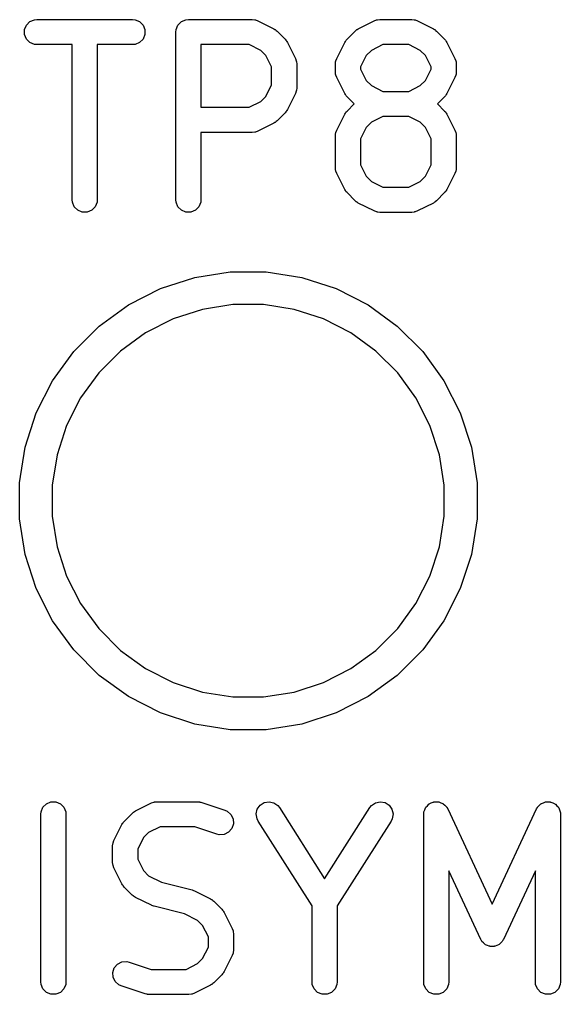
# Model space of a CAD drawing. Header units: inches. Extents: x 1.31 to 5.24, y -7.02 to -1.13.
# Drawn here: x 1.8163 to 1.9435, y -3.8659 to -3.637 of the extents above; entities that cross this region are included whole.
import ezdxf

# ---------------------------------------------------------------- set-up
doc = ezdxf.new("R2010")
doc.units = ezdxf.units.IN
doc.header["$MEASUREMENT"] = 0
doc.layers.add('F.Silkscreen', color=41, linetype='CONTINUOUS', true_color=0xf2eda1)

msp = doc.modelspace()

# ---------------------------------------------------------------- linework, layer by layer
at = {"layer": 'F.Silkscreen', "linetype": 'CONTINUOUS'}
for p, q in [((1.81794, -3.63831), (1.81876, -3.6375)), ((1.81876, -3.6375), (1.81982, -3.63706)), ((1.81982, -3.63706), (1.8204, -3.637)), ((1.8204, -3.637), (1.84289, -3.637)), ((1.84289, -3.637), (1.84347, -3.63706)), ((1.84347, -3.63706), (1.84454, -3.6375)), ((1.84454, -3.6375), (1.84535, -3.63831)), ((1.85356, -3.63831), (1.85438, -3.6375)), ((1.85438, -3.6375), (1.85544, -3.63706)), ((1.85544, -3.63706), (1.85602, -3.637)), ((1.85602, -3.637), (1.87102, -3.637)), ((1.87102, -3.637), (1.87159, -3.63706)), ((1.87159, -3.63706), (1.87169, -3.6371)), ((1.87169, -3.6371), (1.8718, -3.63711)), ((1.8718, -3.63711), (1.87234, -3.63731)), ((1.87234, -3.63731), (1.87609, -3.63919)), ((1.89594, -3.63919), (1.89969, -3.63731)), ((1.89969, -3.63731), (1.90023, -3.63711)), ((1.90023, -3.63711), (1.90034, -3.6371)), ((1.90034, -3.6371), (1.90044, -3.63706)), ((1.90044, -3.63706), (1.90101, -3.637)), ((1.90101, -3.637), (1.90851, -3.637)), ((1.90851, -3.637), (1.90909, -3.63706)), ((1.90909, -3.63706), (1.90919, -3.6371)), ((1.90919, -3.6371), (1.90929, -3.63711)), ((1.90929, -3.63711), (1.90983, -3.63731)), ((1.90983, -3.63731), (1.91358, -3.63919)), ((1.8175, -3.63938), (1.81794, -3.63831)), ((1.8175, -3.64053), (1.8175, -3.63938)), ((1.84535, -3.63831), (1.84579, -3.63938)), ((1.84579, -3.63938), (1.84579, -3.64053)), ((1.85307, -3.63995), (1.85312, -3.63938)), ((1.85307, -3.67932), (1.85307, -3.63995)), ((1.85312, -3.63938), (1.85356, -3.63831)), ((1.87609, -3.63919), (1.87633, -3.63934)), ((1.87633, -3.63934), (1.87641, -3.63937)), ((1.87641, -3.63937), (1.87649, -3.63944)), ((1.87649, -3.63944), (1.87658, -3.6395)), ((1.87658, -3.6395), (1.87663, -3.63955)), ((1.87663, -3.63955), (1.87685, -3.63974)), ((1.87685, -3.63974), (1.87873, -3.64162)), ((1.8933, -3.64162), (1.89517, -3.63974)), ((1.89517, -3.63974), (1.8954, -3.63955)), ((1.8954, -3.63955), (1.89545, -3.6395)), ((1.89545, -3.6395), (1.89554, -3.63944)), ((1.89554, -3.63944), (1.89562, -3.63937)), ((1.89562, -3.63937), (1.89569, -3.63934)), ((1.89569, -3.63934), (1.89594, -3.63919)), ((1.91358, -3.63919), (1.91383, -3.63934)), ((1.91383, -3.63934), (1.9139, -3.63937)), ((1.9139, -3.63937), (1.91398, -3.63944)), ((1.91398, -3.63944), (1.91407, -3.6395)), ((1.91407, -3.6395), (1.91412, -3.63955)), ((1.91412, -3.63955), (1.91435, -3.63974)), ((1.91435, -3.63974), (1.91622, -3.64162)), ((1.81794, -3.64159), (1.8175, -3.64053)), ((1.81876, -3.64241), (1.81794, -3.64159)), ((1.84535, -3.64159), (1.84454, -3.64241)), ((1.84579, -3.64053), (1.84535, -3.64159)), ((1.87873, -3.64162), (1.87891, -3.64184)), ((1.87891, -3.64184), (1.87897, -3.64189)), ((1.87897, -3.64189), (1.87903, -3.64198)), ((1.87903, -3.64198), (1.8791, -3.64206)), ((1.8791, -3.64206), (1.87913, -3.64213)), ((1.87913, -3.64213), (1.87928, -3.64238)), ((1.87928, -3.64238), (1.88116, -3.64613)), ((1.89087, -3.64613), (1.89275, -3.64238)), ((1.89275, -3.64238), (1.8929, -3.64213)), ((1.8929, -3.64213), (1.89293, -3.64206)), ((1.89293, -3.64206), (1.893, -3.64198)), ((1.893, -3.64198), (1.89306, -3.64189)), ((1.89306, -3.64189), (1.89311, -3.64184)), ((1.89311, -3.64184), (1.8933, -3.64162)), ((1.91622, -3.64162), (1.91641, -3.64184)), ((1.91641, -3.64184), (1.91647, -3.64189)), ((1.91647, -3.64189), (1.91652, -3.64198)), ((1.91652, -3.64198), (1.91659, -3.64206)), ((1.91659, -3.64206), (1.91662, -3.64213)), ((1.91662, -3.64213), (1.91678, -3.64238)), ((1.91678, -3.64238), (1.91865, -3.64613)), ((1.81982, -3.64285), (1.81876, -3.64241)), ((1.8204, -3.64291), (1.81982, -3.64285)), ((1.82869, -3.64291), (1.8204, -3.64291)), ((1.82869, -3.67932), (1.82869, -3.64291)), ((1.84289, -3.64291), (1.8346, -3.64291)), ((1.8346, -3.64291), (1.8346, -3.67932)), ((1.84347, -3.64285), (1.84289, -3.64291)), ((1.84454, -3.64241), (1.84347, -3.64285)), ((1.87032, -3.64291), (1.85897, -3.64291)), ((1.85897, -3.64291), (1.85897, -3.65762)), ((1.87302, -3.64425), (1.87032, -3.64291)), ((1.87421, -3.64545), (1.87302, -3.64425)), ((1.89901, -3.64425), (1.89781, -3.64545)), ((1.90171, -3.64291), (1.89901, -3.64425)), ((1.90781, -3.64291), (1.90171, -3.64291)), ((1.91051, -3.64425), (1.90781, -3.64291)), ((1.91171, -3.64545), (1.91051, -3.64425)), ((1.87556, -3.64815), (1.87421, -3.64545)), ((1.88116, -3.64613), (1.88136, -3.64667)), ((1.88136, -3.64667), (1.88137, -3.64678)), ((1.88137, -3.64678), (1.88141, -3.64688)), ((1.88141, -3.64688), (1.88147, -3.64745)), ((1.89056, -3.64745), (1.89062, -3.64688)), ((1.89062, -3.64688), (1.89066, -3.64678)), ((1.89066, -3.64678), (1.89067, -3.64667)), ((1.89067, -3.64667), (1.89087, -3.64613)), ((1.89781, -3.64545), (1.89647, -3.64815)), ((1.91306, -3.64815), (1.91171, -3.64545)), ((1.91865, -3.64613), (1.91886, -3.64667)), ((1.91886, -3.64667), (1.91887, -3.64678)), ((1.91887, -3.64678), (1.91891, -3.64688)), ((1.91891, -3.64688), (1.91896, -3.64745)), ((1.87556, -3.65238), (1.87556, -3.64815)), ((1.88147, -3.64745), (1.88147, -3.65308)), ((1.89056, -3.64933), (1.89056, -3.64745)), ((1.89647, -3.64815), (1.89647, -3.64863)), ((1.89647, -3.64863), (1.89781, -3.65133)), ((1.91171, -3.65133), (1.91306, -3.64863)), ((1.91306, -3.64863), (1.91306, -3.64815)), ((1.91896, -3.64745), (1.91896, -3.64933)), ((1.89062, -3.6499), (1.89056, -3.64933)), ((1.89066, -3.65), (1.89062, -3.6499)), ((1.89067, -3.65011), (1.89066, -3.65)), ((1.89087, -3.65065), (1.89067, -3.65011)), ((1.89275, -3.6544), (1.89087, -3.65065)), ((1.89781, -3.65133), (1.89901, -3.65252)), ((1.91051, -3.65252), (1.91171, -3.65133)), ((1.91865, -3.65065), (1.91678, -3.6544)), ((1.91886, -3.65011), (1.91865, -3.65065)), ((1.91887, -3.65), (1.91886, -3.65011)), ((1.91891, -3.6499), (1.91887, -3.65)), ((1.91896, -3.64933), (1.91891, -3.6499)), ((1.87421, -3.65508), (1.87556, -3.65238)), ((1.88137, -3.65375), (1.88136, -3.65386)), ((1.88141, -3.65365), (1.88137, -3.65375)), ((1.88147, -3.65308), (1.88141, -3.65365)), ((1.89901, -3.65252), (1.90171, -3.65387)), ((1.90781, -3.65387), (1.91051, -3.65252)), ((1.87302, -3.65627), (1.87421, -3.65508)), ((1.88116, -3.6544), (1.87928, -3.65815)), ((1.88136, -3.65386), (1.88116, -3.6544)), ((1.8929, -3.65465), (1.89275, -3.6544)), ((1.89293, -3.65472), (1.8929, -3.65465)), ((1.893, -3.6548), (1.89293, -3.65472)), ((1.89306, -3.65489), (1.893, -3.6548)), ((1.89311, -3.65494), (1.89306, -3.65489)), ((1.8933, -3.65516), (1.89311, -3.65494)), ((1.89496, -3.65683), (1.8933, -3.65516)), ((1.90171, -3.65387), (1.90781, -3.65387)), ((1.91622, -3.65516), (1.91456, -3.65683)), ((1.91641, -3.65494), (1.91622, -3.65516)), ((1.91647, -3.65489), (1.91641, -3.65494)), ((1.91652, -3.6548), (1.91647, -3.65489)), ((1.91659, -3.65472), (1.91652, -3.6548)), ((1.91662, -3.65465), (1.91659, -3.65472)), ((1.91678, -3.6544), (1.91662, -3.65465)), ((1.85897, -3.65762), (1.87032, -3.65762)), ((1.87032, -3.65762), (1.87302, -3.65627)), ((1.87913, -3.65839), (1.8791, -3.65847)), ((1.87928, -3.65815), (1.87913, -3.65839)), ((1.8933, -3.65849), (1.89496, -3.65683)), ((1.91456, -3.65683), (1.91622, -3.65849)), ((1.87873, -3.65891), (1.87685, -3.66079)), ((1.87891, -3.65869), (1.87873, -3.65891)), ((1.87897, -3.65864), (1.87891, -3.65869)), ((1.87903, -3.65855), (1.87897, -3.65864)), ((1.8791, -3.65847), (1.87903, -3.65855)), ((1.89087, -3.663), (1.89275, -3.65926)), ((1.89275, -3.65926), (1.8929, -3.65901)), ((1.8929, -3.65901), (1.89293, -3.65894)), ((1.89293, -3.65894), (1.893, -3.65885)), ((1.893, -3.65885), (1.89306, -3.65877)), ((1.89306, -3.65877), (1.89311, -3.65871)), ((1.89311, -3.65871), (1.8933, -3.65849)), ((1.90171, -3.65978), (1.89901, -3.66113)), ((1.90781, -3.65978), (1.90171, -3.65978)), ((1.91051, -3.66113), (1.90781, -3.65978)), ((1.91622, -3.65849), (1.91641, -3.65871)), ((1.91641, -3.65871), (1.91647, -3.65877)), ((1.91647, -3.65877), (1.91652, -3.65885)), ((1.91652, -3.65885), (1.91659, -3.65894)), ((1.91659, -3.65894), (1.91662, -3.65901)), ((1.91662, -3.65901), (1.91678, -3.65926)), ((1.91678, -3.65926), (1.91865, -3.663)), ((1.87609, -3.66134), (1.87234, -3.66322)), ((1.87633, -3.66119), (1.87609, -3.66134)), ((1.87641, -3.66116), (1.87633, -3.66119)), ((1.87649, -3.66109), (1.87641, -3.66116)), ((1.87658, -3.66103), (1.87649, -3.66109)), ((1.87663, -3.66097), (1.87658, -3.66103)), ((1.87685, -3.66079), (1.87663, -3.66097)), ((1.89781, -3.66233), (1.89647, -3.66502)), ((1.89901, -3.66113), (1.89781, -3.66233)), ((1.91171, -3.66233), (1.91051, -3.66113)), ((1.91306, -3.66502), (1.91171, -3.66233)), ((1.87102, -3.66353), (1.85897, -3.66353)), ((1.85897, -3.66353), (1.85897, -3.67932)), ((1.87159, -3.66347), (1.87102, -3.66353)), ((1.87169, -3.66343), (1.87159, -3.66347)), ((1.8718, -3.66342), (1.87169, -3.66343)), ((1.87234, -3.66322), (1.8718, -3.66342)), ((1.89056, -3.66433), (1.89062, -3.66375)), ((1.89056, -3.67182), (1.89056, -3.66433)), ((1.89062, -3.66375), (1.89066, -3.66365)), ((1.89066, -3.66365), (1.89067, -3.66355)), ((1.89067, -3.66355), (1.89087, -3.663)), ((1.89647, -3.66502), (1.89647, -3.67113)), ((1.91306, -3.67113), (1.91306, -3.66502)), ((1.91865, -3.663), (1.91886, -3.66355)), ((1.91886, -3.66355), (1.91887, -3.66365)), ((1.91887, -3.66365), (1.91891, -3.66375)), ((1.91891, -3.66375), (1.91896, -3.66433)), ((1.91896, -3.66433), (1.91896, -3.67182)), ((1.89062, -3.6724), (1.89056, -3.67182)), ((1.89647, -3.67113), (1.89781, -3.67382)), ((1.91171, -3.67382), (1.91306, -3.67113)), ((1.91896, -3.67182), (1.91891, -3.6724)), ((1.89066, -3.6725), (1.89062, -3.6724)), ((1.89067, -3.6726), (1.89066, -3.6725)), ((1.89087, -3.67314), (1.89067, -3.6726)), ((1.89275, -3.67689), (1.89087, -3.67314)), ((1.89781, -3.67382), (1.89901, -3.67502)), ((1.91051, -3.67502), (1.91171, -3.67382)), ((1.91865, -3.67314), (1.91678, -3.67689)), ((1.91886, -3.6726), (1.91865, -3.67314)), ((1.91887, -3.6725), (1.91886, -3.6726)), ((1.91891, -3.6724), (1.91887, -3.6725)), ((1.89901, -3.67502), (1.90171, -3.67637)), ((1.90171, -3.67637), (1.90781, -3.67637)), ((1.90781, -3.67637), (1.91051, -3.67502)), ((1.8929, -3.67714), (1.89275, -3.67689)), ((1.89293, -3.67721), (1.8929, -3.67714)), ((1.893, -3.6773), (1.89293, -3.67721)), ((1.89306, -3.67738), (1.893, -3.6773)), ((1.89311, -3.67744), (1.89306, -3.67738)), ((1.8933, -3.67766), (1.89311, -3.67744)), ((1.89517, -3.67954), (1.8933, -3.67766)), ((1.91622, -3.67766), (1.91435, -3.67954)), ((1.91641, -3.67744), (1.91622, -3.67766)), ((1.91647, -3.67738), (1.91641, -3.67744)), ((1.91652, -3.6773), (1.91647, -3.67738)), ((1.91659, -3.67721), (1.91652, -3.6773)), ((1.91662, -3.67714), (1.91659, -3.67721)), ((1.91678, -3.67689), (1.91662, -3.67714)), ((1.82875, -3.6799), (1.82869, -3.67932)), ((1.82919, -3.68096), (1.82875, -3.6799)), ((1.83001, -3.68178), (1.82919, -3.68096)), ((1.8341, -3.68096), (1.83329, -3.68178)), ((1.83454, -3.6799), (1.8341, -3.68096)), ((1.8346, -3.67932), (1.83454, -3.6799)), ((1.85312, -3.6799), (1.85307, -3.67932)), ((1.85356, -3.68096), (1.85312, -3.6799)), ((1.85438, -3.68178), (1.85356, -3.68096)), ((1.85847, -3.68096), (1.85766, -3.68178)), ((1.85891, -3.6799), (1.85847, -3.68096)), ((1.85897, -3.67932), (1.85891, -3.6799)), ((1.8954, -3.67972), (1.89517, -3.67954)), ((1.89545, -3.67978), (1.8954, -3.67972)), ((1.89554, -3.67984), (1.89545, -3.67978)), ((1.89562, -3.6799), (1.89554, -3.67984)), ((1.89569, -3.67993), (1.89562, -3.6799)), ((1.89594, -3.68009), (1.89569, -3.67993)), ((1.89969, -3.68196), (1.89594, -3.68009)), ((1.91358, -3.68009), (1.90983, -3.68196)), ((1.91383, -3.67993), (1.91358, -3.68009)), ((1.9139, -3.6799), (1.91383, -3.67993)), ((1.91398, -3.67984), (1.9139, -3.6799)), ((1.91407, -3.67978), (1.91398, -3.67984)), ((1.91412, -3.67972), (1.91407, -3.67978)), ((1.91435, -3.67954), (1.91412, -3.67972)), ((1.83107, -3.68222), (1.83001, -3.68178)), ((1.83222, -3.68222), (1.83107, -3.68222)), ((1.83329, -3.68178), (1.83222, -3.68222)), ((1.85544, -3.68222), (1.85438, -3.68178)), ((1.85659, -3.68222), (1.85544, -3.68222)), ((1.85766, -3.68178), (1.85659, -3.68222)), ((1.90023, -3.68217), (1.89969, -3.68196)), ((1.90034, -3.68218), (1.90023, -3.68217)), ((1.90044, -3.68222), (1.90034, -3.68218)), ((1.90101, -3.68228), (1.90044, -3.68222)), ((1.90851, -3.68228), (1.90101, -3.68228)), ((1.90909, -3.68222), (1.90851, -3.68228)), ((1.90919, -3.68218), (1.90909, -3.68222)), ((1.90929, -3.68217), (1.90919, -3.68218)), ((1.90983, -3.68196), (1.90929, -3.68217)), ((1.85749, -3.69755), (1.86585, -3.69623)), ((1.86585, -3.69623), (1.87431, -3.69623)), ((1.87431, -3.69623), (1.88267, -3.69755)), ((1.84944, -3.70017), (1.85749, -3.69755)), ((1.88267, -3.69755), (1.89072, -3.70017)), ((1.8419, -3.70401), (1.84944, -3.70017)), ((1.89072, -3.70017), (1.89826, -3.70401)), ((1.83505, -3.70899), (1.8419, -3.70401)), ((1.86645, -3.70394), (1.85929, -3.70507)), ((1.8737, -3.70394), (1.86645, -3.70394)), ((1.88087, -3.70507), (1.8737, -3.70394)), ((1.89826, -3.70401), (1.90511, -3.70899)), ((1.85929, -3.70507), (1.8524, -3.70731)), ((1.88776, -3.70731), (1.88087, -3.70507)), ((1.8524, -3.70731), (1.84594, -3.7106)), ((1.89422, -3.7106), (1.88776, -3.70731)), ((1.82906, -3.71497), (1.83505, -3.70899)), ((1.84594, -3.7106), (1.84007, -3.71487)), ((1.90009, -3.71487), (1.89422, -3.7106)), ((1.90511, -3.70899), (1.91109, -3.71497)), ((1.82409, -3.72182), (1.82906, -3.71497)), ((1.84007, -3.71487), (1.83494, -3.71999)), ((1.90521, -3.71999), (1.90009, -3.71487)), ((1.91109, -3.71497), (1.91607, -3.72182)), ((1.83494, -3.71999), (1.83068, -3.72586)), ((1.90948, -3.72586), (1.90521, -3.71999)), ((1.82025, -3.72936), (1.82409, -3.72182)), ((1.91607, -3.72182), (1.91991, -3.72936)), ((1.83068, -3.72586), (1.82739, -3.73232)), ((1.91277, -3.73232), (1.90948, -3.72586)), ((1.81763, -3.73741), (1.82025, -3.72936)), ((1.91991, -3.72936), (1.92253, -3.73741)), ((1.82739, -3.73232), (1.82515, -3.73921)), ((1.91501, -3.73921), (1.91277, -3.73232)), ((1.81631, -3.74577), (1.81763, -3.73741)), ((1.92253, -3.73741), (1.92385, -3.74577)), ((1.82515, -3.73921), (1.82402, -3.74637)), ((1.91614, -3.74637), (1.91501, -3.73921)), ((1.81631, -3.74637), (1.81631, -3.74577)), ((1.81631, -3.75423), (1.81631, -3.74637)), ((1.82402, -3.74637), (1.82402, -3.75363)), ((1.91614, -3.75363), (1.91614, -3.74637)), ((1.92385, -3.74577), (1.92385, -3.75423)), ((1.81763, -3.76259), (1.81631, -3.75423)), ((1.82402, -3.75363), (1.82515, -3.76079)), ((1.91501, -3.76079), (1.91614, -3.75363)), ((1.92385, -3.75423), (1.92253, -3.76259)), ((1.82515, -3.76079), (1.82739, -3.76768)), ((1.91277, -3.76768), (1.91501, -3.76079)), ((1.82025, -3.77064), (1.81763, -3.76259)), ((1.92253, -3.76259), (1.91991, -3.77064)), ((1.82739, -3.76768), (1.83068, -3.77414)), ((1.90948, -3.77414), (1.91277, -3.76768)), ((1.82409, -3.77818), (1.82025, -3.77064)), ((1.91991, -3.77064), (1.91607, -3.77818)), ((1.83068, -3.77414), (1.83494, -3.78001)), ((1.90521, -3.78001), (1.90948, -3.77414)), ((1.82906, -3.78503), (1.82409, -3.77818)), ((1.91607, -3.77818), (1.91109, -3.78503)), ((1.83494, -3.78001), (1.84007, -3.78513)), ((1.90009, -3.78513), (1.90521, -3.78001)), ((1.83505, -3.79101), (1.82906, -3.78503)), ((1.84007, -3.78513), (1.84594, -3.7894)), ((1.89422, -3.7894), (1.90009, -3.78513)), ((1.91109, -3.78503), (1.90511, -3.79101)), ((1.8419, -3.79599), (1.83505, -3.79101)), ((1.84594, -3.7894), (1.8524, -3.79269)), ((1.88776, -3.79269), (1.89422, -3.7894)), ((1.90511, -3.79101), (1.89826, -3.79599)), ((1.8524, -3.79269), (1.85929, -3.79493)), ((1.88087, -3.79493), (1.88776, -3.79269)), ((1.85929, -3.79493), (1.86645, -3.79606)), ((1.8737, -3.79606), (1.88087, -3.79493)), ((1.84944, -3.79983), (1.8419, -3.79599)), ((1.86645, -3.79606), (1.8737, -3.79606)), ((1.89826, -3.79599), (1.89072, -3.79983)), ((1.85749, -3.80245), (1.84944, -3.79983)), ((1.89072, -3.79983), (1.88267, -3.80245)), ((1.86585, -3.80377), (1.85749, -3.80245)), ((1.88267, -3.80245), (1.87431, -3.80377)), ((1.87431, -3.80377), (1.86585, -3.80377)), ((1.82264, -3.82116), (1.82371, -3.82072)), ((1.82371, -3.82072), (1.82486, -3.82072)), ((1.82486, -3.82072), (1.82592, -3.82116)), ((1.84733, -3.82097), (1.84787, -3.82077)), ((1.84787, -3.82077), (1.84798, -3.82076)), ((1.84798, -3.82076), (1.84808, -3.82072)), ((1.84808, -3.82072), (1.84865, -3.82066)), ((1.84865, -3.82066), (1.85803, -3.82066)), ((1.85803, -3.82066), (1.85832, -3.82069)), ((1.85832, -3.82069), (1.8584, -3.82069)), ((1.8584, -3.82069), (1.8585, -3.82071)), ((1.8585, -3.82071), (1.8586, -3.82072)), ((1.8586, -3.82072), (1.85868, -3.82075)), ((1.85868, -3.82075), (1.85896, -3.82081)), ((1.85896, -3.82081), (1.86459, -3.82269)), ((1.87286, -3.82148), (1.87383, -3.82086)), ((1.87383, -3.82086), (1.87497, -3.82066)), ((1.87497, -3.82066), (1.87609, -3.82091)), ((1.87609, -3.82091), (1.87704, -3.82157)), ((1.89901, -3.82157), (1.89996, -3.82091)), ((1.89996, -3.82091), (1.90108, -3.82066)), ((1.90108, -3.82066), (1.90222, -3.82086)), ((1.90222, -3.82086), (1.90319, -3.82148)), ((1.9131, -3.82096), (1.91357, -3.82075)), ((1.91357, -3.82075), (1.91363, -3.82074)), ((1.91363, -3.82074), (1.9137, -3.82072)), ((1.9137, -3.82072), (1.91421, -3.82072)), ((1.91421, -3.82072), (1.91472, -3.8207)), ((1.91472, -3.8207), (1.91478, -3.82072)), ((1.91478, -3.82072), (1.91485, -3.82072)), ((1.91485, -3.82072), (1.91532, -3.82091)), ((1.91532, -3.82091), (1.9158, -3.82109)), ((1.93899, -3.82109), (1.93947, -3.82091)), ((1.93947, -3.82091), (1.93994, -3.82072)), ((1.93994, -3.82072), (1.94001, -3.82072)), ((1.94001, -3.82072), (1.94007, -3.8207)), ((1.94007, -3.8207), (1.94058, -3.82072)), ((1.94058, -3.82072), (1.94109, -3.82072)), ((1.94109, -3.82072), (1.94115, -3.82074)), ((1.94115, -3.82074), (1.94122, -3.82075)), ((1.94122, -3.82075), (1.94169, -3.82096)), ((1.82133, -3.82361), (1.82139, -3.82304)), ((1.82139, -3.82304), (1.82183, -3.82197)), ((1.82183, -3.82197), (1.82264, -3.82116)), ((1.82592, -3.82116), (1.82674, -3.82197)), ((1.82674, -3.82197), (1.82718, -3.82304)), ((1.82718, -3.82304), (1.82724, -3.82361)), ((1.84282, -3.8234), (1.84304, -3.82322)), ((1.84304, -3.82322), (1.84309, -3.82316)), ((1.84309, -3.82316), (1.84318, -3.8231)), ((1.84318, -3.8231), (1.84326, -3.82303)), ((1.84326, -3.82303), (1.84334, -3.823)), ((1.84334, -3.823), (1.84358, -3.82285)), ((1.84358, -3.82285), (1.84733, -3.82097)), ((1.86459, -3.82269), (1.86511, -3.82292)), ((1.86511, -3.82292), (1.86599, -3.82368)), ((1.87195, -3.82355), (1.8722, -3.82242)), ((1.8722, -3.82242), (1.87286, -3.82148)), ((1.87704, -3.82157), (1.87739, -3.82203)), ((1.87739, -3.82203), (1.88802, -3.83874)), ((1.88802, -3.83874), (1.89866, -3.82203)), ((1.89866, -3.82203), (1.89901, -3.82157)), ((1.90319, -3.82148), (1.90385, -3.82242)), ((1.90385, -3.82242), (1.9041, -3.82355)), ((1.91132, -3.82361), (1.91136, -3.82324)), ((1.91135, -3.82317), (1.91137, -3.82313)), ((1.91136, -3.82324), (1.91135, -3.82317)), ((1.91137, -3.82313), (1.91138, -3.82304)), ((1.91138, -3.82304), (1.91157, -3.82257)), ((1.91157, -3.82257), (1.91175, -3.82208)), ((1.91175, -3.82208), (1.91179, -3.82204)), ((1.91179, -3.82204), (1.91182, -3.82197)), ((1.91182, -3.82197), (1.91218, -3.82161)), ((1.91218, -3.82161), (1.91252, -3.82123)), ((1.91252, -3.82123), (1.91258, -3.82121)), ((1.91258, -3.82121), (1.91263, -3.82116)), ((1.91263, -3.82116), (1.9131, -3.82096)), ((1.9158, -3.82109), (1.91585, -3.82113)), ((1.91585, -3.82113), (1.91591, -3.82116)), ((1.91591, -3.82116), (1.91627, -3.82152)), ((1.91627, -3.82152), (1.91665, -3.82187)), ((1.91665, -3.82187), (1.9167, -3.82195)), ((1.9167, -3.82195), (1.91673, -3.82197)), ((1.91673, -3.82197), (1.91675, -3.82204)), ((1.91675, -3.82204), (1.91695, -3.82237)), ((1.91695, -3.82237), (1.92739, -3.84475)), ((1.92739, -3.84475), (1.93784, -3.82237)), ((1.93784, -3.82237), (1.93804, -3.82204)), ((1.93804, -3.82204), (1.93806, -3.82197)), ((1.93806, -3.82197), (1.93809, -3.82195)), ((1.93809, -3.82195), (1.93814, -3.82187)), ((1.93814, -3.82187), (1.93852, -3.82152)), ((1.93852, -3.82152), (1.93888, -3.82116)), ((1.93888, -3.82116), (1.93894, -3.82113)), ((1.93894, -3.82113), (1.93899, -3.82109)), ((1.94169, -3.82096), (1.94216, -3.82116)), ((1.94216, -3.82116), (1.94221, -3.82121)), ((1.94221, -3.82121), (1.94226, -3.82123)), ((1.94226, -3.82123), (1.94261, -3.82161)), ((1.94261, -3.82161), (1.94297, -3.82197)), ((1.94297, -3.82197), (1.943, -3.82204)), ((1.943, -3.82204), (1.94304, -3.82208)), ((1.94304, -3.82208), (1.94322, -3.82257)), ((1.94322, -3.82257), (1.94341, -3.82304)), ((1.94341, -3.82304), (1.94342, -3.82313)), ((1.94342, -3.82313), (1.94344, -3.82317)), ((1.94344, -3.82317), (1.94343, -3.82324)), ((1.94343, -3.82324), (1.94347, -3.82361)), ((1.82133, -3.86299), (1.82133, -3.82361)), ((1.82724, -3.82361), (1.82724, -3.86299)), ((1.8407, -3.82555), (1.84076, -3.8255)), ((1.84076, -3.8255), (1.84094, -3.82528)), ((1.84094, -3.82528), (1.84282, -3.8234)), ((1.86599, -3.82368), (1.8665, -3.82471)), ((1.8665, -3.82471), (1.86658, -3.82586)), ((1.87215, -3.82468), (1.87195, -3.82355)), ((1.87241, -3.8252), (1.87215, -3.82468)), ((1.88507, -3.8451), (1.87241, -3.8252)), ((1.90364, -3.8252), (1.89098, -3.8451)), ((1.9039, -3.82468), (1.90364, -3.8252)), ((1.9041, -3.82355), (1.9039, -3.82468)), ((1.91132, -3.86299), (1.91132, -3.82361)), ((1.94347, -3.82361), (1.94347, -3.86299)), ((1.83851, -3.82979), (1.84039, -3.82604)), ((1.84039, -3.82604), (1.84055, -3.8258)), ((1.84055, -3.8258), (1.84058, -3.82572)), ((1.84058, -3.82572), (1.84064, -3.82564)), ((1.84064, -3.82564), (1.8407, -3.82555)), ((1.84935, -3.82657), (1.84665, -3.82792)), ((1.85755, -3.82657), (1.84935, -3.82657)), ((1.86272, -3.82829), (1.85755, -3.82657)), ((1.86546, -3.82782), (1.86443, -3.82834)), ((1.86622, -3.82695), (1.86546, -3.82782)), ((1.86658, -3.82586), (1.86622, -3.82695)), ((1.83831, -3.83033), (1.83851, -3.82979)), ((1.84546, -3.82911), (1.84411, -3.83181)), ((1.84665, -3.82792), (1.84546, -3.82911)), ((1.86328, -3.82842), (1.86272, -3.82829)), ((1.86443, -3.82834), (1.86328, -3.82842)), ((1.8382, -3.83111), (1.83826, -3.83054)), ((1.8382, -3.83486), (1.8382, -3.83111)), ((1.83826, -3.83054), (1.8383, -3.83044)), ((1.8383, -3.83044), (1.83831, -3.83033)), ((1.84411, -3.83181), (1.84411, -3.83417)), ((1.84411, -3.83417), (1.84546, -3.83686)), ((1.83826, -3.83544), (1.8382, -3.83486)), ((1.8383, -3.83554), (1.83826, -3.83544)), ((1.83831, -3.83564), (1.8383, -3.83554)), ((1.83851, -3.83618), (1.83831, -3.83564)), ((1.84039, -3.83993), (1.83851, -3.83618)), ((1.84546, -3.83686), (1.84665, -3.83806)), ((1.92472, -3.85299), (1.91722, -3.83692)), ((1.91722, -3.83692), (1.91722, -3.86299)), ((1.93757, -3.83692), (1.93007, -3.85299)), ((1.93757, -3.86299), (1.93757, -3.83692)), ((1.84665, -3.83806), (1.84969, -3.83958)), ((1.84055, -3.84018), (1.84039, -3.83993)), ((1.84058, -3.84025), (1.84055, -3.84018)), ((1.84064, -3.84033), (1.84058, -3.84025)), ((1.8407, -3.84042), (1.84064, -3.84033)), ((1.84076, -3.84047), (1.8407, -3.84042)), ((1.84094, -3.8407), (1.84076, -3.84047)), ((1.84282, -3.84258), (1.84094, -3.8407)), ((1.84969, -3.83958), (1.85687, -3.84137)), ((1.85687, -3.84137), (1.85691, -3.84139)), ((1.85691, -3.84139), (1.85693, -3.84139)), ((1.85693, -3.84139), (1.85717, -3.84148)), ((1.85717, -3.84148), (1.85741, -3.84157)), ((1.84304, -3.84276), (1.84282, -3.84258)), ((1.84309, -3.84282), (1.84304, -3.84276)), ((1.84318, -3.84288), (1.84309, -3.84282)), ((1.84326, -3.84294), (1.84318, -3.84288)), ((1.84334, -3.84297), (1.84326, -3.84294)), ((1.84358, -3.84313), (1.84334, -3.84297)), ((1.84733, -3.845), (1.84358, -3.84313)), ((1.85741, -3.84157), (1.85743, -3.84158)), ((1.85743, -3.84158), (1.85747, -3.8416)), ((1.85747, -3.8416), (1.86122, -3.84347)), ((1.86122, -3.84347), (1.86147, -3.84363)), ((1.86147, -3.84363), (1.86154, -3.84366)), ((1.86154, -3.84366), (1.86162, -3.84372)), ((1.86162, -3.84372), (1.86171, -3.84378)), ((1.86171, -3.84378), (1.86176, -3.84384)), ((1.86176, -3.84384), (1.86199, -3.84402)), ((1.84738, -3.84502), (1.84733, -3.845)), ((1.84739, -3.84503), (1.84738, -3.84502)), ((1.84763, -3.84512), (1.84739, -3.84503)), ((1.84787, -3.84521), (1.84763, -3.84512)), ((1.8479, -3.84521), (1.84787, -3.84521)), ((1.84794, -3.84523), (1.8479, -3.84521)), ((1.85512, -3.84702), (1.84794, -3.84523)), ((1.86199, -3.84402), (1.86387, -3.8459)), ((1.86387, -3.8459), (1.86405, -3.84613)), ((1.86405, -3.84613), (1.86411, -3.84618)), ((1.88507, -3.86299), (1.88507, -3.8451)), ((1.89098, -3.8451), (1.89098, -3.86299)), ((1.85815, -3.84854), (1.85512, -3.84702)), ((1.86411, -3.84618), (1.86417, -3.84627)), ((1.86417, -3.84627), (1.86423, -3.84635)), ((1.86423, -3.84635), (1.86426, -3.84642)), ((1.86426, -3.84642), (1.86442, -3.84667)), ((1.86442, -3.84667), (1.86629, -3.85042)), ((1.85935, -3.84974), (1.85815, -3.84854)), ((1.8607, -3.85243), (1.85935, -3.84974)), ((1.86629, -3.85042), (1.8665, -3.85096)), ((1.8607, -3.85479), (1.8607, -3.85243)), ((1.8665, -3.85096), (1.86651, -3.85106)), ((1.86651, -3.85106), (1.86655, -3.85116)), ((1.86655, -3.85116), (1.86661, -3.85174)), ((1.86661, -3.85174), (1.86661, -3.85549)), ((1.92484, -3.8532), (1.92472, -3.85299)), ((1.93007, -3.85299), (1.92995, -3.8532)), ((1.85935, -3.85749), (1.8607, -3.85479)), ((1.92487, -3.85327), (1.92484, -3.8532)), ((1.92492, -3.85332), (1.92487, -3.85327)), ((1.92501, -3.85348), (1.92492, -3.85332)), ((1.92535, -3.85379), (1.92501, -3.85348)), ((1.92565, -3.85412), (1.92535, -3.85379)), ((1.92577, -3.85417), (1.92565, -3.85412)), ((1.92586, -3.85426), (1.92577, -3.85417)), ((1.92629, -3.85441), (1.92586, -3.85426)), ((1.92669, -3.8546), (1.92629, -3.85441)), ((1.92682, -3.85461), (1.92669, -3.8546)), ((1.92695, -3.85465), (1.92682, -3.85461)), ((1.92739, -3.85464), (1.92695, -3.85465)), ((1.92784, -3.85465), (1.92739, -3.85464)), ((1.92797, -3.85461), (1.92784, -3.85465)), ((1.9281, -3.8546), (1.92797, -3.85461)), ((1.9285, -3.85441), (1.9281, -3.8546)), ((1.92893, -3.85426), (1.9285, -3.85441)), ((1.92902, -3.85417), (1.92893, -3.85426)), ((1.92914, -3.85412), (1.92902, -3.85417)), ((1.92944, -3.85379), (1.92914, -3.85412)), ((1.92978, -3.85348), (1.92944, -3.85379)), ((1.92987, -3.85332), (1.92978, -3.85348)), ((1.92992, -3.85327), (1.92987, -3.85332)), ((1.92995, -3.8532), (1.92992, -3.85327)), ((1.85815, -3.85868), (1.85935, -3.85749)), ((1.86629, -3.85681), (1.86442, -3.86056)), ((1.8665, -3.85627), (1.86629, -3.85681)), ((1.86651, -3.85616), (1.8665, -3.85627)), ((1.86655, -3.85606), (1.86651, -3.85616)), ((1.86661, -3.85549), (1.86655, -3.85606)), ((1.83823, -3.86074), (1.83859, -3.85965)), ((1.83859, -3.85965), (1.83935, -3.85878)), ((1.83935, -3.85878), (1.84038, -3.85826)), ((1.84038, -3.85826), (1.84152, -3.85818)), ((1.84152, -3.85818), (1.84209, -3.85831)), ((1.84209, -3.85831), (1.84726, -3.86003)), ((1.85546, -3.86003), (1.85815, -3.85868)), ((1.83831, -3.86189), (1.83823, -3.86074)), ((1.83882, -3.86292), (1.83831, -3.86189)), ((1.84726, -3.86003), (1.85546, -3.86003)), ((1.86387, -3.86132), (1.86199, -3.8632)), ((1.86405, -3.8611), (1.86387, -3.86132)), ((1.86411, -3.86105), (1.86405, -3.8611)), ((1.86417, -3.86096), (1.86411, -3.86105)), ((1.86423, -3.86088), (1.86417, -3.86096)), ((1.86426, -3.8608), (1.86423, -3.86088)), ((1.86442, -3.86056), (1.86426, -3.8608)), ((1.82139, -3.86356), (1.82133, -3.86299)), ((1.82183, -3.86463), (1.82139, -3.86356)), ((1.82718, -3.86356), (1.82674, -3.86463)), ((1.82724, -3.86299), (1.82718, -3.86356)), ((1.83969, -3.86368), (1.83882, -3.86292)), ((1.84022, -3.86391), (1.83969, -3.86368)), ((1.84585, -3.86579), (1.84022, -3.86391)), ((1.86122, -3.86375), (1.85747, -3.86563)), ((1.86147, -3.8636), (1.86122, -3.86375)), ((1.86154, -3.86357), (1.86147, -3.8636)), ((1.86162, -3.8635), (1.86154, -3.86357)), ((1.86171, -3.86344), (1.86162, -3.8635)), ((1.86176, -3.86338), (1.86171, -3.86344)), ((1.86199, -3.8632), (1.86176, -3.86338)), ((1.88513, -3.86356), (1.88507, -3.86299)), ((1.88557, -3.86463), (1.88513, -3.86356)), ((1.89092, -3.86356), (1.89048, -3.86463)), ((1.89098, -3.86299), (1.89092, -3.86356)), ((1.91138, -3.86356), (1.91132, -3.86299)), ((1.91182, -3.86463), (1.91138, -3.86356)), ((1.91717, -3.86356), (1.91673, -3.86463)), ((1.91722, -3.86299), (1.91717, -3.86356)), ((1.93762, -3.86356), (1.93757, -3.86299)), ((1.93806, -3.86463), (1.93762, -3.86356)), ((1.94341, -3.86356), (1.94297, -3.86463)), ((1.94347, -3.86299), (1.94341, -3.86356)), ((1.82264, -3.86544), (1.82183, -3.86463)), ((1.82371, -3.86588), (1.82264, -3.86544)), ((1.82486, -3.86588), (1.82371, -3.86588)), ((1.82592, -3.86544), (1.82486, -3.86588)), ((1.82674, -3.86463), (1.82592, -3.86544)), ((1.84613, -3.86585), (1.84585, -3.86579)), ((1.8462, -3.86588), (1.84613, -3.86585)), ((1.84631, -3.86589), (1.8462, -3.86588)), ((1.84641, -3.86591), (1.84631, -3.86589)), ((1.84649, -3.86591), (1.84641, -3.86591)), ((1.84678, -3.86594), (1.84649, -3.86591)), ((1.85615, -3.86594), (1.84678, -3.86594)), ((1.85673, -3.86588), (1.85615, -3.86594)), ((1.85683, -3.86584), (1.85673, -3.86588)), ((1.85693, -3.86583), (1.85683, -3.86584)), ((1.85747, -3.86563), (1.85693, -3.86583)), ((1.88638, -3.86544), (1.88557, -3.86463)), ((1.88745, -3.86588), (1.88638, -3.86544)), ((1.8886, -3.86588), (1.88745, -3.86588)), ((1.88967, -3.86544), (1.8886, -3.86588)), ((1.89048, -3.86463), (1.88967, -3.86544)), ((1.91263, -3.86544), (1.91182, -3.86463)), ((1.9137, -3.86588), (1.91263, -3.86544)), ((1.91485, -3.86588), (1.9137, -3.86588)), ((1.91591, -3.86544), (1.91485, -3.86588)), ((1.91673, -3.86463), (1.91591, -3.86544)), ((1.93888, -3.86544), (1.93806, -3.86463)), ((1.93994, -3.86588), (1.93888, -3.86544)), ((1.94109, -3.86588), (1.93994, -3.86588)), ((1.94216, -3.86544), (1.94109, -3.86588)), ((1.94297, -3.86463), (1.94216, -3.86544))]:
    msp.add_line(p, q, dxfattribs=at)

doc.saveas('drawing.dxf')
